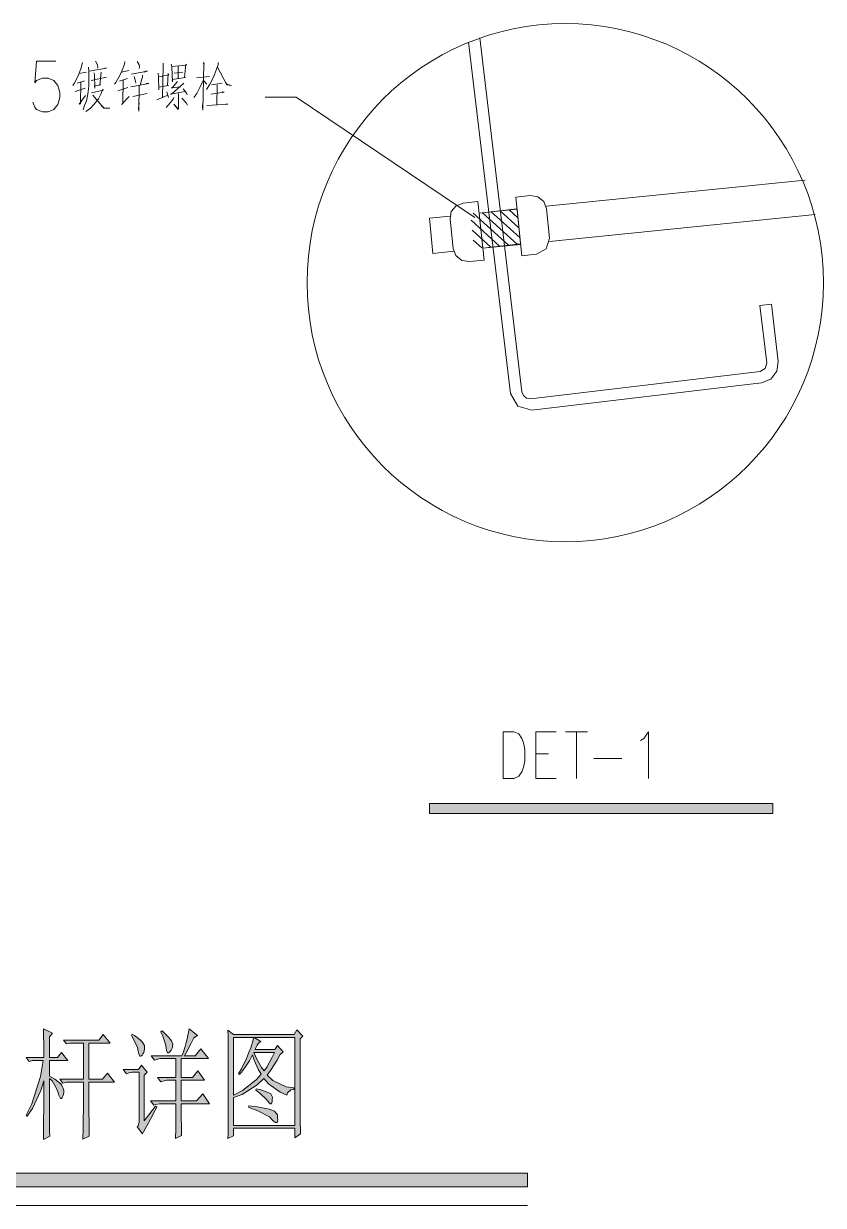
# Model space of a CAD drawing. Header units: millimetres. Extents: x 0 to 586, y 0 to 414.
# Drawn here: x 439 to 485.8, y 259.2 to 328.3 of the extents above; entities that cross this region are included whole.
import ezdxf

# ---------------------------------------------------------------- set-up
doc = ezdxf.new("R2010")
doc.units = ezdxf.units.MM

msp = doc.modelspace()

# ---------------------------------------------------------------- hatches: boundary and pattern name
h = msp.add_hatch(color=0)
h.dxf.hatch_style = 2
h.paths.add_polyline_path([(462.735083, 282.141083), (462.735083, 282.737278), (482.825778, 282.737278), (482.825778, 282.141083)])
h = msp.add_hatch(color=0)
h.dxf.hatch_style = 2
h.paths.add_polyline_path([(440.4995, 266.657667), (440.4995, 265.281833), (440.510083, 263.5885), (440.520667, 263.271), (440.146722, 263.0805), (440.157306, 263.68375), (440.167889, 265.405306), (440.167889, 266.520083), (440.002083, 265.941528), (439.508194, 264.893778), (439.176583, 264.428111), (439.130722, 264.50925), (439.472917, 265.168944), (439.970333, 266.767028), (440.122028, 267.701889), (439.508194, 267.701889), (439.307111, 267.648972), (439.130722, 267.867694), (440.167889, 267.867694), (440.167889, 268.460361), (440.157306, 269.299972), (440.146722, 269.546917), (440.675889, 269.299972), (440.4995, 269.077722), (440.4995, 267.867694), (440.961639, 267.867694), (441.201528, 268.171083), (441.579, 267.701889), (440.4995, 267.701889), (440.4995, 266.79525), (440.806417, 266.615333), (441.169778, 266.333111), (441.226222, 266.230806), (441.279139, 266.1285), (441.335583, 265.941528), (441.335583, 265.860389), (441.335583, 265.803944), (441.307361, 265.680472), (441.279139, 265.609917), (441.250917, 265.542889), (441.201528, 265.472333), (441.180361, 265.472333), (441.148611, 265.472333), (441.049833, 265.666361), (440.982806, 265.860389), (440.894611, 266.107333), (440.651194, 266.505972)])
h = msp.add_hatch(color=0)
h.dxf.hatch_style = 2
h.paths.add_polyline_path([(448.669833, 269.546917), (449.156667, 269.162389), (448.955583, 269.024806), (448.779194, 268.679083), (448.504028, 268.156972), (448.40525, 267.977056), (449.022611, 267.977056), (449.354222, 268.389806), (449.795194, 267.81125), (448.207694, 267.81125), (448.207694, 266.710583), (448.867389, 266.710583), (449.177833, 267.095111), (449.572944, 266.544778), (448.207694, 266.544778), (448.207694, 265.33475), (449.110806, 265.33475), (449.463583, 265.7475), (449.858694, 265.168944), (448.207694, 265.168944), (448.207694, 264.551583), (448.218278, 263.627306), (448.228861, 263.323917), (447.876083, 263.133417), (447.890194, 263.697861), (447.900778, 264.713861), (447.900778, 265.168944), (447.018833, 265.168944), (446.930639, 265.168944), (446.7225, 265.126611), (446.599028, 265.087806), (446.401472, 265.33475), (447.900778, 265.33475), (447.900778, 266.544778), (447.438639, 266.544778), (447.350444, 266.544778), (447.138778, 266.502444), (447.018833, 266.460111), (446.821278, 266.710583), (447.900778, 266.710583), (447.900778, 267.81125), (447.061167, 267.81125), (446.972972, 267.81125), (446.764833, 267.768917), (446.644889, 267.730111), (446.447333, 267.977056), (448.253556, 267.977056), (448.317056, 268.142861), (448.440528, 268.527389), (448.493444, 268.746111), (448.549889, 268.968361), (448.638083, 269.367)])
h = msp.add_hatch(color=0)
h.paths.add_polyline_path([(455.168, 268.968361), (455.168, 264.399889), (455.168, 264.124722), (455.178583, 263.627306), (455.192694, 263.408583), (454.861083, 263.189861), (454.861083, 263.740194), (451.269806, 263.740194), (451.269806, 263.299222), (450.938194, 263.133417), (450.952306, 263.408583), (450.962889, 263.973028), (450.962889, 264.262306), (450.962889, 268.421556), (450.962889, 268.654389), (450.952306, 269.1765), (450.938194, 269.465778), (451.269806, 269.218833), (454.815222, 269.218833), (454.970444, 269.490472), (455.323222, 269.134167)])
h.paths.add_polyline_path([(451.269806, 263.906), (454.861083, 263.906), (454.861083, 269.053028), (452.483361, 269.053028), (452.857306, 268.806083), (452.72325, 268.721417), (452.656222, 268.597944), (452.557444, 268.403917), (452.525694, 268.336889), (453.693389, 268.336889), (453.848611, 268.583833), (454.176694, 268.199306), (454.000306, 268.061722), (453.813333, 267.730111), (453.428806, 267.126861), (453.23125, 266.848167), (453.573444, 266.534194), (454.353083, 266.16025), (454.794056, 266.107333), (454.794056, 265.997972), (454.62825, 265.983861), (454.420111, 265.818056), (454.377778, 265.666361), (453.989722, 265.846278), (453.319444, 266.340167), (453.033694, 266.657667), (452.645639, 266.273139), (451.767222, 265.708694), (451.269806, 265.528778)])
h.paths.add_polyline_path([(451.269806, 269.053028), (451.269806, 265.666361), (451.788389, 265.941528), (452.592722, 266.562417), (452.878472, 266.904611), (452.733833, 267.155083), (452.483361, 267.719528), (452.370472, 268.0335), (452.194083, 267.691306), (451.820139, 267.11275), (451.622583, 266.876389), (451.555556, 266.932833), (451.731944, 267.222111), (452.031806, 267.821833), (452.15175, 268.132278), (452.271694, 268.439194), (452.416333, 268.901333), (452.4375, 269.053028)])
h.paths.add_polyline_path([(452.458667, 268.171083), (452.613889, 267.825361), (452.910222, 267.289139), (453.054861, 267.098639), (453.210083, 267.317361), (453.517, 267.853583), (453.672222, 268.171083)])
h = msp.add_hatch(color=0)
h.dxf.hatch_style = 2
h.paths.add_polyline_path([(442.810194, 266.435417), (442.810194, 265.183056), (442.820778, 263.602611), (442.831361, 263.271), (442.457417, 263.105194), (442.468, 263.726083), (442.482111, 265.391194), (442.482111, 266.435417), (441.490806, 266.435417), (441.289722, 266.3825), (441.113333, 266.601222), (442.482111, 266.601222), (442.482111, 268.721417), (441.688361, 268.721417), (441.490806, 268.6685), (441.314417, 268.887222), (443.385222, 268.887222), (443.649806, 269.218833), (444.044917, 268.721417), (442.810194, 268.721417), (442.810194, 266.601222), (443.603944, 266.601222), (443.889694, 266.957528), (444.3095, 266.435417)])
h = msp.add_hatch(color=0)
h.dxf.hatch_style = 2
h.paths.add_polyline_path([(445.300806, 269.162389), (445.343139, 269.243528), (445.466611, 269.162389), (445.702972, 268.982472), (445.819389, 268.883694), (445.932278, 268.788444), (446.05575, 268.583833), (446.059278, 268.470944), (446.066333, 268.361583), (446.020472, 268.174611), (445.971083, 268.100528), (445.921694, 268.022917), (445.851139, 267.948833), (445.829972, 267.948833), (445.794694, 267.948833), (445.731194, 268.100528), (445.695917, 268.252222), (445.643, 268.456833), (445.441917, 268.911917)])
h = msp.add_hatch(color=0)
h.dxf.hatch_style = 2
h.paths.add_polyline_path([(447.018833, 269.381111), (447.085861, 269.437556), (447.237556, 269.299972), (447.473917, 269.056556), (447.558583, 268.95425), (447.639722, 268.851944), (447.713806, 268.650861), (447.699694, 268.555611), (447.689111, 268.456833), (447.629139, 268.308667), (447.57975, 268.252222), (447.530361, 268.195778), (447.470389, 268.142861), (447.459806, 268.142861), (447.413944, 268.142861), (447.350444, 268.294556), (447.32575, 268.44625), (447.294, 268.650861), (447.138778, 269.120056)])
h = msp.add_hatch(color=0)
h.dxf.hatch_style = 2
h.paths.add_polyline_path([(446.048694, 264.177639), (446.708389, 265.031361), (446.775417, 264.974917), (446.655472, 264.756194), (446.422639, 264.315222), (446.313278, 264.092972), (446.193333, 263.87425), (446.006361, 263.528528), (445.939333, 263.405056), (445.632417, 263.817806), (445.685333, 263.888361), (445.741778, 264.092972), (445.741778, 264.230556), (445.741778, 267.013972), (445.431333, 267.013972), (445.343139, 267.013972), (445.135, 266.971639), (445.015056, 266.929306), (444.813972, 267.17625), (445.717083, 267.17625), (445.893472, 267.426722), (446.225083, 267.013972), (446.048694, 266.848167)])
h = msp.add_hatch(color=0)
h.dxf.hatch_style = 2
h.paths.add_polyline_path([(452.592722, 266.050889), (452.857306, 265.980333), (453.23125, 265.856861), (453.340611, 265.803944), (453.449972, 265.7475), (453.54875, 265.564056), (453.538167, 265.433528), (453.527583, 265.303), (453.48525, 265.172472), (453.449972, 265.172472), (453.418222, 265.172472), (453.340611, 265.2395), (453.298278, 265.310056), (453.185389, 265.447639), (452.822028, 265.775722), (452.571556, 265.96975)])
h = msp.add_hatch(color=0)
h.dxf.hatch_style = 2
h.paths.add_polyline_path([(452.172917, 265.059583), (452.680917, 264.989028), (453.347667, 264.8585), (453.506417, 264.798528), (453.665167, 264.735028), (453.838028, 264.523361), (453.848611, 264.371667), (453.859194, 264.219972), (453.813333, 264.068278), (453.760417, 264.068278), (453.725139, 264.068278), (453.615778, 264.152944), (453.538167, 264.234083), (453.372361, 264.399889), (452.6915, 264.756194), (452.172917, 264.950222)])
h = msp.add_hatch(color=0)
h.dxf.hatch_style = 2
h.paths.add_polyline_path([(406.24125, 260.314722), (406.24125, 261.104944), (468.467722, 261.104944), (468.467722, 260.314722)])

# ---------------------------------------------------------------- linework, layer by layer
at = {"color": 0, "lineweight": 0}
for points in [[(465.024611, 327.243722), (467.472889, 306.708528), (467.892694, 305.957111), (468.72525, 305.724278), (482.151972, 307.322361), (482.69525, 307.541083), (483.055083, 307.999694), (483.13975, 308.574722), (482.737583, 311.933167), (482.067306, 311.852028), (482.465944, 308.497111), (482.374222, 308.1655), (482.074361, 307.996167), (468.644111, 306.394556), (468.411278, 306.429833), (468.227833, 306.574472), (468.143167, 306.789667), (465.67725, 327.494194)], [(440.873444, 326.125417), (439.748083, 326.125417), (439.635194, 324.858944), (439.748083, 325.000056), (440.08675, 325.141167), (440.421889, 325.141167), (440.760556, 325.000056), (440.986333, 324.717833), (441.099222, 324.2945), (441.099222, 324.015806), (440.986333, 323.592472), (440.760556, 323.31025), (440.421889, 323.169139), (440.08675, 323.169139), (439.748083, 323.31025), (439.635194, 323.451361), (439.522306, 323.733583)], [(442.425667, 326.058389), (442.333944, 325.684444), (442.203417, 325.335194), (442.05525, 325.031806), (441.942361, 324.823667), (441.868278, 324.70725)], [(442.221056, 325.40575), (442.669083, 325.497472)], [(442.781972, 325.776167), (442.799611, 325.568028), (442.799611, 325.148222), (442.799611, 324.661389), (442.743167, 324.195722), (442.669083, 323.821778), (442.556194, 323.543083), (442.464472, 323.285556)], [(442.81725, 325.543333), (443.843833, 325.730306), (443.748583, 325.730306), (443.639222, 325.684444)], [(443.526333, 325.497472), (443.45225, 324.728417), (443.508694, 324.753111), (443.13475, 324.682556), (443.152389, 324.544972), (443.13475, 325.381056), (443.099472, 325.451611)], [(443.191194, 326.125417), (443.304083, 325.917278), (443.321722, 325.730306)], [(444.905694, 326.10425), (444.888056, 325.963139), (444.757528, 325.613889), (444.627, 325.335194), (444.475306, 325.0565), (444.383583, 324.894222), (444.3095, 324.777806)], [(444.718722, 325.497472), (445.149111, 325.592722)], [(445.297278, 325.381056), (446.228611, 325.543333), (446.133361, 325.543333), (446.041639, 325.497472)], [(445.632417, 326.10425), (445.745306, 325.917278), (445.762944, 325.825556), (445.745306, 325.709139)], [(447.159944, 326.009), (447.159944, 325.871417), (447.1035, 323.984056)], [(447.625611, 325.963139), (447.664417, 325.800861), (447.699694, 324.915389), (447.682056, 325.0565), (448.465222, 325.172917), (448.408778, 325.172917), (448.482861, 325.963139), (448.518139, 325.892583), (447.664417, 325.825556)], [(447.794944, 325.426917), (448.295889, 325.497472)], [(448.034833, 325.825556), (448.034833, 325.102361)], [(449.488278, 326.058389), (449.562361, 325.963139), (449.527083, 325.987833), (449.470639, 323.260861), (449.453, 323.472528), (449.470639, 323.705361)], [(450.363167, 326.058389), (450.363167, 325.941972), (450.253806, 325.613889), (450.123278, 325.264639), (449.99275, 325.010639), (449.862222, 324.753111), (449.692889, 324.474417)], [(450.327889, 325.776167), (450.867639, 324.753111), (451.146333, 324.70725), (450.867639, 324.777806), (450.793556, 324.894222)], [(442.556194, 324.985944), (442.111694, 324.844833)], [(442.333944, 324.894222), (442.316306, 323.634806), (442.242222, 323.610111), (442.612639, 324.125167)], [(442.930139, 325.010639), (443.843833, 325.194083)], [(445.0715, 325.127056), (444.605833, 324.96125)], [(444.813972, 325.010639), (444.792806, 323.6595), (444.718722, 323.588944), (445.16675, 324.075778)], [(445.258472, 324.636694), (446.320333, 324.823667), (446.263889, 324.844833), (446.080444, 324.777806)], [(445.463083, 325.243472), (445.537167, 324.96125), (445.558333, 324.844833)], [(445.949917, 325.3105), (445.949917, 325.218778), (445.798222, 324.728417)], [(446.860083, 325.426917), (446.88125, 325.194083), (446.898889, 324.449722), (446.898889, 324.612), (447.456278, 324.70725), (447.403361, 324.70725), (447.438639, 325.40575), (447.477444, 325.335194), (446.898889, 325.218778)], [(448.352333, 324.844833), (447.64325, 324.195722), (447.586806, 324.195722), (448.444056, 324.358)], [(447.999556, 324.940083), (447.682056, 324.566139), (447.625611, 324.566139), (448.165361, 324.636694)], [(449.488278, 325.010639), (449.301306, 324.590833), (449.117861, 324.241583), (448.948528, 324.00875)], [(449.096694, 325.148222), (449.862222, 325.243472)], [(449.505917, 325.010639), (449.714056, 324.777806)], [(450.606583, 324.844833), (449.971583, 324.753111)], [(450.31025, 324.753111), (450.289083, 323.56425)], [(441.998806, 324.358), (442.595, 324.544972)], [(442.968944, 324.287444), (443.639222, 324.428556), (443.621583, 324.495583), (443.508694, 324.195722), (443.360528, 323.938194), (443.117111, 323.610111), (442.894861, 323.377278), (442.633806, 323.193833)], [(443.043028, 324.146333), (443.6745, 323.377278), (444.030806, 323.377278), (443.6745, 323.401972), (443.543972, 323.518389)], [(445.092667, 324.590833), (444.496472, 324.403861)], [(445.371361, 324.075778), (446.210972, 324.241583)], [(445.745306, 324.70725), (445.724139, 323.215), (445.7065, 323.377278), (445.745306, 323.680667)], [(446.786, 323.867639), (447.421, 324.146333)], [(447.364556, 324.333306), (447.456278, 324.00875)], [(448.052472, 324.241583), (448.052472, 323.680667), (448.052472, 323.543083), (448.052472, 323.401972), (448.034833, 323.31025), (447.773778, 323.610111), (448.017194, 323.356111)], [(448.313528, 324.520278), (448.518139, 324.26275), (448.556944, 324.171028)], [(449.936306, 324.195722), (450.719472, 324.312139), (450.645389, 324.333306), (450.588944, 324.287444)], [(447.773778, 324.00875), (447.7385, 323.9135), (447.569167, 323.705361), (447.32575, 323.426667)], [(448.239444, 323.959361), (448.5005, 323.705361), (448.574583, 323.56425)], [(449.714056, 323.543083), (450.941722, 323.610111), (450.885278, 323.634806), (450.775917, 323.588944)], [(453.114833, 324.033444), (454.928111, 324.033444)], [(465.384444, 316.984944), (454.928111, 324.033444)], [(484.709611, 319.18275), (469.557806, 317.644639)], [(464.703583, 317.838667), (464.287306, 317.679917), (464.008611, 317.334194), (463.938056, 316.893222)], [(464.703583, 317.838667), (465.560833, 317.930389)], [(465.560833, 317.930389), (465.927722, 314.504917)], [(467.783333, 318.184389), (468.640583, 318.272583)], [(468.132583, 314.755389), (467.783333, 318.184389)], [(469.5825, 317.5), (469.42375, 317.919806), (469.081556, 318.1985), (468.640583, 318.272583)], [(467.36, 315.369222), (465.289194, 317.238944)], [(467.853889, 317.471778), (465.634917, 317.246)], [(467.878583, 315.422139), (465.811306, 317.291861)], [(468.023222, 315.81725), (466.329889, 317.344778)], [(467.966778, 316.38875), (466.848472, 317.397694)], [(467.906806, 316.963778), (467.370583, 317.450611)], [(469.5825, 317.5), (469.758889, 315.789028)], [(469.755361, 315.587944), (485.29875, 317.164861)], [(463.938056, 317.073139), (462.7245, 316.949667)], [(462.932639, 314.892972), (462.7245, 316.949667)], [(464.1215, 315.178722), (463.938056, 316.893222)], [(466.837889, 315.316306), (465.165722, 316.826194)], [(466.319306, 315.263389), (465.229222, 316.251167)], [(468.989833, 314.843583), (469.568389, 315.157556), (469.758889, 315.789028)], [(464.1215, 315.178722), (464.283778, 314.762444), (464.6295, 314.48375), (465.070472, 314.413194)], [(465.800722, 315.210472), (465.289194, 315.672611)], [(465.853639, 315.189306), (468.065556, 315.415083)], [(462.932639, 314.892972), (464.156778, 315.016444)], [(465.927722, 314.504917), (465.070472, 314.413194)], [(468.989833, 314.843583), (468.132583, 314.755389)], [(468.958083, 284.187194), (468.958083, 286.928278), (470.146944, 286.928278)], [(470.69375, 286.928278), (471.974333, 286.928278)], [(471.335806, 286.928278), (471.335806, 284.187194)], [(475.082306, 286.406167), (475.26575, 286.536694), (475.540917, 286.928278), (475.540917, 284.187194)], [(468.958083, 285.623), (469.688333, 285.623)], [(472.341222, 285.361944), (473.985167, 285.361944)], [(468.958083, 284.187194), (470.146944, 284.187194)], [(405.92375, 259.231694), (468.467722, 259.231694)]]:
    msp.add_lwpolyline(points, dxfattribs=at)
for points in [[(465.634917, 317.246), (465.853639, 315.189306), (468.062028, 315.443306), (467.853889, 317.5)], [(467.038972, 284.187194), (467.038972, 286.928278), (467.6775, 286.928278), (467.952667, 286.79775), (468.132583, 286.536694), (468.224306, 286.275639), (468.316028, 285.884056), (468.316028, 285.231417), (468.224306, 284.839833), (468.132583, 284.578778), (467.952667, 284.317722), (467.6775, 284.187194)], [(462.735083, 282.141083), (462.735083, 282.737278), (482.825778, 282.737278), (482.825778, 282.141083)], [(440.4995, 266.657667), (440.4995, 265.281833), (440.510083, 263.5885), (440.520667, 263.271), (440.146722, 263.0805), (440.157306, 263.68375), (440.167889, 265.405306), (440.167889, 266.520083), (440.002083, 265.941528), (439.508194, 264.893778), (439.176583, 264.428111), (439.130722, 264.50925), (439.472917, 265.168944), (439.970333, 266.767028), (440.122028, 267.701889), (439.508194, 267.701889), (439.307111, 267.648972), (439.130722, 267.867694), (440.167889, 267.867694), (440.167889, 268.460361), (440.157306, 269.299972), (440.146722, 269.546917), (440.675889, 269.299972), (440.4995, 269.077722), (440.4995, 267.867694), (440.961639, 267.867694), (441.201528, 268.171083), (441.579, 267.701889), (440.4995, 267.701889), (440.4995, 266.79525), (440.806417, 266.615333), (441.169778, 266.333111), (441.226222, 266.230806), (441.279139, 266.1285), (441.335583, 265.941528), (441.335583, 265.860389), (441.335583, 265.803944), (441.307361, 265.680472), (441.279139, 265.609917), (441.250917, 265.542889), (441.201528, 265.472333), (441.180361, 265.472333), (441.148611, 265.472333), (441.049833, 265.666361), (440.982806, 265.860389), (440.894611, 266.107333), (440.651194, 266.505972)], [(448.669833, 269.546917), (449.156667, 269.162389), (448.955583, 269.024806), (448.779194, 268.679083), (448.504028, 268.156972), (448.40525, 267.977056), (449.022611, 267.977056), (449.354222, 268.389806), (449.795194, 267.81125), (448.207694, 267.81125), (448.207694, 266.710583), (448.867389, 266.710583), (449.177833, 267.095111), (449.572944, 266.544778), (448.207694, 266.544778), (448.207694, 265.33475), (449.110806, 265.33475), (449.463583, 265.7475), (449.858694, 265.168944), (448.207694, 265.168944), (448.207694, 264.551583), (448.218278, 263.627306), (448.228861, 263.323917), (447.876083, 263.133417), (447.890194, 263.697861), (447.900778, 264.713861), (447.900778, 265.168944), (447.018833, 265.168944), (446.930639, 265.168944), (446.7225, 265.126611), (446.599028, 265.087806), (446.401472, 265.33475), (447.900778, 265.33475), (447.900778, 266.544778), (447.438639, 266.544778), (447.350444, 266.544778), (447.138778, 266.502444), (447.018833, 266.460111), (446.821278, 266.710583), (447.900778, 266.710583), (447.900778, 267.81125), (447.061167, 267.81125), (446.972972, 267.81125), (446.764833, 267.768917), (446.644889, 267.730111), (446.447333, 267.977056), (448.253556, 267.977056), (448.317056, 268.142861), (448.440528, 268.527389), (448.493444, 268.746111), (448.549889, 268.968361), (448.638083, 269.367)], [(455.168, 268.968361), (455.168, 264.399889), (455.168, 264.124722), (455.178583, 263.627306), (455.192694, 263.408583), (454.861083, 263.189861), (454.861083, 263.740194), (451.269806, 263.740194), (451.269806, 263.299222), (450.938194, 263.133417), (450.952306, 263.408583), (450.962889, 263.973028), (450.962889, 264.262306), (450.962889, 268.421556), (450.962889, 268.654389), (450.952306, 269.1765), (450.938194, 269.465778), (451.269806, 269.218833), (454.815222, 269.218833), (454.970444, 269.490472), (455.323222, 269.134167)], [(442.810194, 266.435417), (442.810194, 265.183056), (442.820778, 263.602611), (442.831361, 263.271), (442.457417, 263.105194), (442.468, 263.726083), (442.482111, 265.391194), (442.482111, 266.435417), (441.490806, 266.435417), (441.289722, 266.3825), (441.113333, 266.601222), (442.482111, 266.601222), (442.482111, 268.721417), (441.688361, 268.721417), (441.490806, 268.6685), (441.314417, 268.887222), (443.385222, 268.887222), (443.649806, 269.218833), (444.044917, 268.721417), (442.810194, 268.721417), (442.810194, 266.601222), (443.603944, 266.601222), (443.889694, 266.957528), (444.3095, 266.435417)], [(445.300806, 269.162389), (445.343139, 269.243528), (445.466611, 269.162389), (445.702972, 268.982472), (445.819389, 268.883694), (445.932278, 268.788444), (446.05575, 268.583833), (446.059278, 268.470944), (446.066333, 268.361583), (446.020472, 268.174611), (445.971083, 268.100528), (445.921694, 268.022917), (445.851139, 267.948833), (445.829972, 267.948833), (445.794694, 267.948833), (445.731194, 268.100528), (445.695917, 268.252222), (445.643, 268.456833), (445.441917, 268.911917)], [(447.018833, 269.381111), (447.085861, 269.437556), (447.237556, 269.299972), (447.473917, 269.056556), (447.558583, 268.95425), (447.639722, 268.851944), (447.713806, 268.650861), (447.699694, 268.555611), (447.689111, 268.456833), (447.629139, 268.308667), (447.57975, 268.252222), (447.530361, 268.195778), (447.470389, 268.142861), (447.459806, 268.142861), (447.413944, 268.142861), (447.350444, 268.294556), (447.32575, 268.44625), (447.294, 268.650861), (447.138778, 269.120056)], [(451.269806, 263.906), (454.861083, 263.906), (454.861083, 269.053028), (452.483361, 269.053028), (452.857306, 268.806083), (452.72325, 268.721417), (452.656222, 268.597944), (452.557444, 268.403917), (452.525694, 268.336889), (453.693389, 268.336889), (453.848611, 268.583833), (454.176694, 268.199306), (454.000306, 268.061722), (453.813333, 267.730111), (453.428806, 267.126861), (453.23125, 266.848167), (453.573444, 266.534194), (454.353083, 266.16025), (454.794056, 266.107333), (454.794056, 265.997972), (454.62825, 265.983861), (454.420111, 265.818056), (454.377778, 265.666361), (453.989722, 265.846278), (453.319444, 266.340167), (453.033694, 266.657667), (452.645639, 266.273139), (451.767222, 265.708694), (451.269806, 265.528778)], [(451.269806, 269.053028), (451.269806, 265.666361), (451.788389, 265.941528), (452.592722, 266.562417), (452.878472, 266.904611), (452.733833, 267.155083), (452.483361, 267.719528), (452.370472, 268.0335), (452.194083, 267.691306), (451.820139, 267.11275), (451.622583, 266.876389), (451.555556, 266.932833), (451.731944, 267.222111), (452.031806, 267.821833), (452.15175, 268.132278), (452.271694, 268.439194), (452.416333, 268.901333), (452.4375, 269.053028)], [(452.458667, 268.171083), (452.613889, 267.825361), (452.910222, 267.289139), (453.054861, 267.098639), (453.210083, 267.317361), (453.517, 267.853583), (453.672222, 268.171083)], [(446.048694, 264.177639), (446.708389, 265.031361), (446.775417, 264.974917), (446.655472, 264.756194), (446.422639, 264.315222), (446.313278, 264.092972), (446.193333, 263.87425), (446.006361, 263.528528), (445.939333, 263.405056), (445.632417, 263.817806), (445.685333, 263.888361), (445.741778, 264.092972), (445.741778, 264.230556), (445.741778, 267.013972), (445.431333, 267.013972), (445.343139, 267.013972), (445.135, 266.971639), (445.015056, 266.929306), (444.813972, 267.17625), (445.717083, 267.17625), (445.893472, 267.426722), (446.225083, 267.013972), (446.048694, 266.848167)], [(452.592722, 266.050889), (452.857306, 265.980333), (453.23125, 265.856861), (453.340611, 265.803944), (453.449972, 265.7475), (453.54875, 265.564056), (453.538167, 265.433528), (453.527583, 265.303), (453.48525, 265.172472), (453.449972, 265.172472), (453.418222, 265.172472), (453.340611, 265.2395), (453.298278, 265.310056), (453.185389, 265.447639), (452.822028, 265.775722), (452.571556, 265.96975)], [(452.172917, 265.059583), (452.680917, 264.989028), (453.347667, 264.8585), (453.506417, 264.798528), (453.665167, 264.735028), (453.838028, 264.523361), (453.848611, 264.371667), (453.859194, 264.219972), (453.813333, 264.068278), (453.760417, 264.068278), (453.725139, 264.068278), (453.615778, 264.152944), (453.538167, 264.234083), (453.372361, 264.399889), (452.6915, 264.756194), (452.172917, 264.950222)], [(406.24125, 260.314722), (406.24125, 261.104944), (468.467722, 261.104944), (468.467722, 260.314722)]]:
    msp.add_lwpolyline(points, close=True, dxfattribs=at)
msp.add_ellipse((470.674347, 313.178472), major_axis=(0, 15.148278), ratio=0.997089, start_param=0, end_param=6.283185, dxfattribs=at)

doc.saveas('drawing.dxf')
